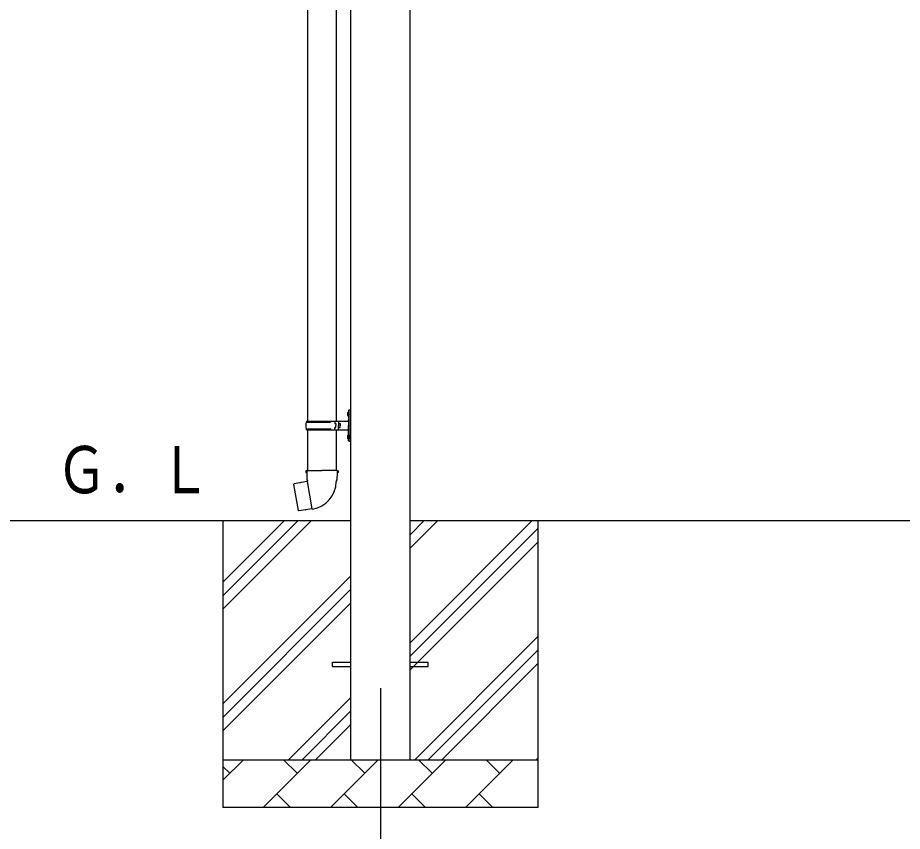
# Model space of a CAD drawing. Units: millimetres, scale not verified. Extents: x -12615 to 12615, y -8910 to 8910.
# Drawn here: x -2205 to -351, y -5632 to -3928 of the extents above; entities that cross this region are included whole.
import ezdxf
from ezdxf.enums import TextEntityAlignment as Align

# ---------------------------------------------------------------- set-up
doc = ezdxf.new("R2010")
doc.units = ezdxf.units.MM
doc.header["$LTSCALE"] = 40
for name, color, linetype in [('0-3_YKK_12', 2, 'Continuous'), ('0-4_YKK_13', 4, 'Continuous'), ('0-5_YKK_A1', 4, 'Continuous')]:
    doc.layers.add(name, color=color, linetype=linetype)
doc.styles.add('ＭＳ ゴシック', font='')
doc.styles.get('ＭＳ ゴシック').set_extended_font_data('MS Gothic')

msp = doc.modelspace()

# ---------------------------------------------------------------- linework, layer by layer
at = {"layer": '0-3_YKK_12'}
msp.add_line((-1444.65, -5332.18), (-1444.65, -5832.18), dxfattribs=at)
at = {"layer": '0-4_YKK_13'}
for p, q in [((-1597.15, -3868.68), (-1597.15, -4773.18)), ((-1537.15, -3868.68), (-1537.15, -4773.18)), ((-1513.46, -4756.04), (-1511.41, -4757.03)), ((-1512.19, -4754.03), (-1511.55, -4754.03)), ((-1512.19, -4754.03), (-1512.19, -4762.33)), ((-1512.19, -4762.33), (-1511.55, -4762.33)), ((-1511.55, -4754.03), (-1511.55, -4762.33)), ((-1511.55, -4754.03), (-1511.15, -4754.43)), ((-1511.55, -4762.33), (-1511.15, -4761.93)), ((-1511.41, -4757.03), (-1510.8, -4758.18)), ((-1511.15, -4750.18), (-1508.15, -4748.68)), ((-1511.15, -4750.18), (-1511.15, -4782.18)), ((-1511.15, -4754.43), (-1511.15, -4761.93)), ((-1508.15, -4748.68), (-1508.15, -4782.18)), ((-1508.15, -4748.68), (-1507.15, -4748.68)), ((-1507.15, -4748.68), (-1507.15, -4782.18)), ((-1600.15, -4775.18), (-1549.82, -4775.18)), ((-1599.15, -4773.18), (-1513.15, -4773.18)), ((-1599.15, -4773.18), (-1599.15, -4775.18)), ((-1540.15, -4773.18), (-1540.15, -4777.68)), ((-1540.15, -4777.68), (-1538.15, -4777.68)), ((-1538.15, -4777.68), (-1538.15, -4782.18)), ((-1538.15, -4786.68), (-1538.15, -4782.18)), ((-1532.15, -4773.18), (-1532.15, -4782.18)), ((-1532.15, -4777.68), (-1529.15, -4777.68)), ((-1532.15, -4791.18), (-1532.15, -4782.18)), ((-1529.15, -4777.68), (-1529.15, -4782.18)), ((-1529.15, -4786.68), (-1529.15, -4782.18)), ((-1511.15, -4814.18), (-1511.15, -4782.18)), ((-1508.15, -4815.68), (-1508.15, -4782.18)), ((-1507.15, -4815.68), (-1507.15, -4782.18)), ((-1600.15, -4789.18), (-1549.82, -4789.18)), ((-1599.15, -4791.18), (-1599.15, -4789.18)), ((-1599.15, -4791.18), (-1513.15, -4791.18)), ((-1597.15, -4791.18), (-1597.15, -4876.11)), ((-1540.15, -4791.18), (-1540.15, -4786.68)), ((-1540.15, -4786.68), (-1538.15, -4786.68)), ((-1537.15, -4791.18), (-1537.15, -4876.11)), ((-1532.15, -4786.68), (-1529.15, -4786.68)), ((-1513.46, -4804.04), (-1511.41, -4805.03)), ((-1512.19, -4802.03), (-1511.55, -4802.03)), ((-1512.19, -4802.03), (-1512.19, -4810.33)), ((-1512.19, -4810.33), (-1511.55, -4810.33)), ((-1511.55, -4802.03), (-1511.55, -4810.33)), ((-1511.55, -4802.03), (-1511.15, -4802.43)), ((-1511.55, -4810.33), (-1511.15, -4809.93)), ((-1511.41, -4805.03), (-1510.8, -4806.18)), ((-1511.15, -4802.43), (-1511.15, -4809.93)), ((-1511.15, -4814.18), (-1508.15, -4815.68)), ((-1508.15, -4815.68), (-1507.15, -4815.68)), ((-1599, -4876.11), (-1601.15, -4876.89)), ((-1601.15, -4876.89), (-1601.15, -4880.51)), ((-1601.15, -4880.51), (-1598.91, -4881.33)), ((-1599, -4876.11), (-1567.15, -4876.11)), ((-1599, -4876.11), (-1598.91, -4881.33)), ((-1598.91, -4881.33), (-1598.66, -4896.11)), ((-1535.3, -4876.11), (-1567.15, -4876.11)), ((-1533.15, -4880.51), (-1535.4, -4881.33)), ((-1535.3, -4876.11), (-1533.15, -4876.89)), ((-1533.15, -4876.89), (-1533.15, -4880.51)), ((-1625.61, -4904.56), (-1626.42, -4905.73)), ((-1626.42, -4905.73), (-1616.8, -4960.29)), ((-1597.75, -4899.31), (-1625.61, -4904.56)), ((-1612.87, -4901.96), (-1613.08, -4902.2)), ((-1598.66, -4896.11), (-1597.3, -4898.11)), ((-1587.39, -4956.61), (-1597.52, -4899.13)), ((-1597.5, -4898.31), (-1597.5, -4899.02)), ((-1597.3, -4898.11), (-1597.34, -4898.12)), ((-1536.97, -4898.05), (-1537.04, -4900.21)), ((-1535.65, -4896.11), (-1536.97, -4898.05)), ((-1602.78, -4959.2), (-1603.06, -4959.05)), ((-1587.09, -4957.37), (-1587.33, -4956.71)), ((-1544.65, -5277.68), (-1507.15, -5277.68)), ((-1544.65, -5286.68), (-1544.65, -5277.68)), ((-1382.15, -5277.68), (-1344.65, -5277.68)), ((-1344.65, -5286.68), (-1344.65, -5277.68)), ((-1544.65, -5286.68), (-1507.15, -5286.68)), ((-1382.15, -5286.68), (-1344.65, -5286.68))]:
    msp.add_line(p, q, dxfattribs=at)
for points in [[(-1513.46, -4760.33), (-1511.41, -4759.33), (-1510.8, -4758.18)], [(-1513.46, -4808.33), (-1511.41, -4807.33), (-1510.8, -4806.18)], [(-1535.3, -4876.11), (-1535.4, -4881.33), (-1535.65, -4896.11)], [(-1610.63, -4901.74), (-1610.91, -4901.59), (-1612.87, -4901.96)], [(-1587.66, -4956.51), (-1615.64, -4961.11), (-1616.8, -4960.29)], [(-1600.59, -4958.64), (-1600.81, -4958.88), (-1602.78, -4959.2)]]:
    msp.add_lwpolyline(points, dxfattribs=at)
for centre, radius, start, end in [((-1507.86, -4758.18), 6, 136.21765, 223.78235), ((-1551.4, -4782.18), 49.25, 171.82876, 180.00002), ((-1551.4, -4782.18), 49.25, 180.00002, 188.17127), ((-1549.82, -4773.18), 2, 270, 359.99998), ((-1513.15, -4771.18), 2, 270, 359.99998), ((-1549.82, -4791.18), 2, 0.00005, 90.00004), ((-1513.15, -4793.18), 2, 0.00005, 90.00004), ((-1507.86, -4806.18), 6, 136.21765, 223.78235), ((-1597.8, -4899.02), 0.3, 280.66842, 0), ((-1597.3, -4898.31), 0.2, 100, 180), ((-1597.3, -4898.11), 60.3, 279.96938, 358), ((-1587.61, -4956.81), 0.3, 20, 99.33158), ((-1586.9, -4957.3), 0.2, 200, 279.96938)]:
    msp.add_arc(centre, radius, start, end, dxfattribs=at)
at = {"layer": '0-5_YKK_A1'}
for p, q in [((-1507.15, -2685.18), (-1507.15, -5482.18)), ((-1382.15, -5482.18), (-1382.15, -2685.18)), ((-1507.15, -4982.18), (-2305.31, -4982.18)), ((-1774.65, -4982.18), (-1774.65, -5582.18)), ((-1774.65, -5167.23), (-1589.6, -4982.18)), ((-1774.65, -5138.95), (-1617.89, -4982.18)), ((-1774.65, -5110.67), (-1646.17, -4982.18)), ((-7.15, -4982.18), (-1382.15, -4982.18)), ((-1382.15, -5237.28), (-1127.06, -4982.18)), ((-1382.15, -5039.29), (-1325.05, -4982.18)), ((-1382.15, -5011.01), (-1353.33, -4982.18)), ((-1114.65, -4982.18), (-1114.65, -5582.18)), ((-1382.15, -5265.57), (-1114.65, -4998.07)), ((-1382.15, -5293.85), (-1114.65, -5026.35)), ((-1774.65, -5365.22), (-1507.15, -5097.72)), ((-1774.65, -5393.51), (-1507.15, -5126.01)), ((-1774.65, -5421.79), (-1507.15, -5154.29)), ((-1372.5, -5482.18), (-1114.65, -5224.34)), ((-1344.21, -5482.18), (-1114.65, -5252.62)), ((-1315.93, -5482.18), (-1114.65, -5280.91)), ((-1637.06, -5482.18), (-1507.15, -5352.28)), ((-1608.77, -5482.18), (-1507.15, -5380.57)), ((-1580.49, -5482.18), (-1507.15, -5408.85)), ((-1774.65, -5482.18), (-1114.65, -5482.18)), ((-1774.65, -5525.08), (-1731.76, -5482.18)), ((-1690.34, -5582.18), (-1590.34, -5482.18)), ((-1618.89, -5510.74), (-1647.45, -5482.18)), ((-1548.92, -5582.18), (-1448.92, -5482.18)), ((-1477.47, -5510.74), (-1506.03, -5482.18)), ((-1407.5, -5582.18), (-1307.5, -5482.18)), ((-1336.05, -5510.74), (-1364.6, -5482.18)), ((-1266.08, -5582.18), (-1166.08, -5482.18)), ((-1194.63, -5510.74), (-1223.18, -5482.18)), ((-1117.94, -5482.18), (-1114.65, -5478.9)), ((-1760.31, -5510.74), (-1774.65, -5496.4)), ((-1661.79, -5553.63), (-1633.23, -5582.18)), ((-1520.37, -5553.63), (-1491.81, -5582.18)), ((-1378.94, -5553.63), (-1350.39, -5582.18)), ((-1237.52, -5553.63), (-1208.97, -5582.18)), ((-1114.65, -5582.18), (-1774.65, -5582.18))]:
    msp.add_line(p, q, dxfattribs=at)

# ---------------------------------------------------------------- texts
at = {"layer": '0-5_YKK_A1', "style": 'ＭＳ ゴシック', "width": 0.8}
msp.add_text('Ｇ．Ｌ', height=98.97, dxfattribs=at).set_placement((-2124.61, -4953.73), align=Align.BOTTOM_LEFT)

doc.saveas('drawing.dxf')
